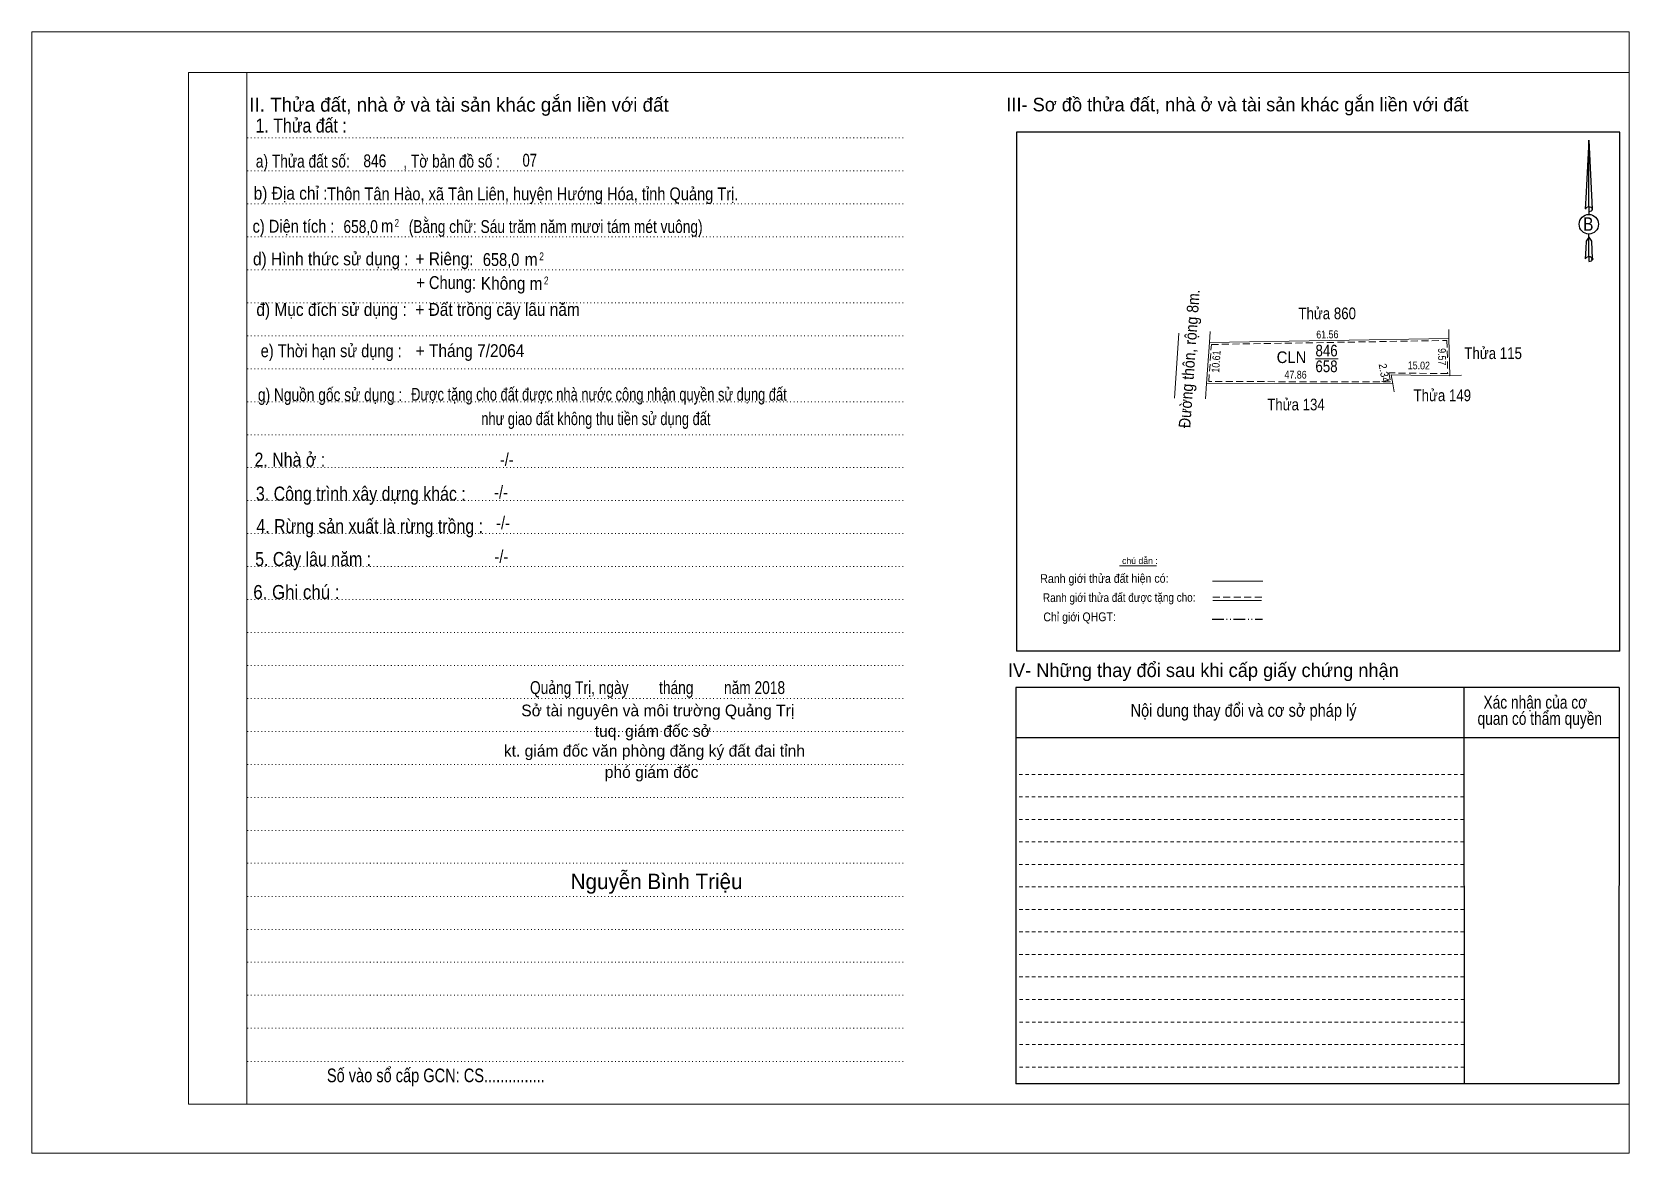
# Model space of a CAD drawing. Header units: metres. Extents: x 547898 to 549050, y 1838589 to 1839130.
# Drawn here: x 548639.4 to 549049.8, y 1838842.5 to 1839130.5 of the extents above; entities that cross this region are included whole.
import ezdxf
from ezdxf.enums import TextEntityAlignment as Align

# ---------------------------------------------------------------- set-up
doc = ezdxf.new("R2010")
doc.units = ezdxf.units.M
doc.header["$LTSCALE"] = 0.6
doc.header["$PDMODE"] = 32
doc.header["$PDSIZE"] = 0.3
for name, pattern in [('DASH_DOUBLE_DOT', [9.2, 5, -1.2, 0.3, -1.2, 0.3, -1.2]), ('DOTTED', [1.5, 0.3, -1.2]), ('MEDIUM_DASHED', [4.5, 3, -1.5]), ('SHORT_DASHED', [2.7, 1.5, -1.2])]:
    doc.linetypes.add(name, pattern=pattern)
for name, color, linetype, lineweight in [('1', 7, 'Continuous', 13), ('10', 7, 'Continuous', 13), ('18', 7, 'Continuous', 25), ('2', 7, 'Continuous', 13), ('28', 7, 'Continuous', 25), ('55', 7, 'Continuous', 13)]:
    doc.layers.add(name, color=color, linetype=linetype, lineweight=lineweight)

msp = doc.modelspace()

# ---------------------------------------------------------------- linework, layer by layer
at = {"layer": '1'}
for p, q in [((548679.6, 1839120.07), (549049.8, 1839120.07)), ((548679.6, 1839120.07), (548679.6, 1838855.07)), ((549049.8, 1839120.07), (549049.8, 1838852.83)), ((548679.6, 1838855.07), (549049.8, 1838855.07))]:
    msp.add_line(p, q, dxfattribs=at)
at = {"layer": '1', "linetype": 'DOTTED'}
for p, q in [((548694.6, 1839120.07), (548694.6, 1838855.07)), ((548694.6, 1839120.07), (548694.6, 1838855.07)), ((548694.76, 1839103.23), (548863.84, 1839103.23)), ((548694.76, 1839094.79), (548863.84, 1839094.79)), ((548694.76, 1839086.31), (548863.84, 1839086.31)), ((548694.76, 1839077.83), (548863.84, 1839077.83)), ((548694.76, 1839069.35), (548863.84, 1839069.35)), ((548694.76, 1839060.87), (548863.84, 1839060.87)), ((548694.76, 1839052.43), (548863.84, 1839052.43)), ((548694.76, 1839043.95), (548863.84, 1839043.95)), ((548694.76, 1839035.47), (548863.84, 1839035.47)), ((548694.76, 1839026.99), (548863.84, 1839026.99)), ((548694.76, 1839018.55), (548863.84, 1839018.55)), ((548694.76, 1839010.07), (548863.84, 1839010.07)), ((548694.76, 1839001.59), (548863.84, 1839001.59)), ((548694.76, 1838993.11), (548863.84, 1838993.11)), ((548694.76, 1838984.63), (548863.84, 1838984.63)), ((548694.76, 1838976.19), (548863.84, 1838976.19)), ((548694.76, 1838967.71), (548863.84, 1838967.71)), ((548694.76, 1838959.23), (548863.84, 1838959.23)), ((548694.76, 1838950.79), (548863.84, 1838950.79)), ((548694.76, 1838942.31), (548863.84, 1838942.31)), ((548694.76, 1838933.79), (548863.84, 1838933.79)), ((548694.76, 1838925.35), (548863.84, 1838925.35)), ((548694.76, 1838916.91), (548863.84, 1838916.91)), ((548694.76, 1838908.39), (548863.84, 1838908.39)), ((548694.76, 1838899.91), (548863.84, 1838899.91)), ((548694.76, 1838891.47), (548863.84, 1838891.47)), ((548694.76, 1838882.99), (548863.84, 1838882.99)), ((548694.76, 1838874.51), (548863.84, 1838874.51)), ((548694.76, 1838866.03), (548863.84, 1838866.03))]:
    msp.add_line(p, q, dxfattribs=at)
at = {"layer": '1'}
for points in [[(548639.4, 1838842.47), (549049.8, 1838842.47), (549049.8, 1839130.47), (548639.4, 1839130.47)], [(548694.6, 1839120.07), (549049.8, 1839120.07), (549049.8, 1838855.07), (548694.6, 1838855.07)]]:
    msp.add_lwpolyline(points, close=True, dxfattribs=at)
at = {"layer": '10'}
for p, q in [((548932.98, 1839036.37), (548934.14, 1839053.05)), ((548941.98, 1839050.71), (549003.53, 1839051.74)), ((548969.26, 1839046.5), (548975.05, 1839046.5)), ((548940.98, 1839036.2), (548941.25, 1839040.13)), ((548941.25, 1839040.13), (548989.11, 1839040.05)), ((548989.11, 1839040.05), (548989.47, 1839038.02)), ((549006.75, 1839042.29), (549003.72, 1839042.17))]:
    msp.add_line(p, q, dxfattribs=at)
for points in [[(548941.25, 1839040.13), (548941.98, 1839050.71), (548942.18, 1839053.56)], [(549003.49, 1839054.03), (549003.53, 1839051.74), (549003.72, 1839042.17)], [(549003.72, 1839042.17), (548988.7, 1839042.35), (548989.11, 1839040.05)]]:
    msp.add_lwpolyline(points, dxfattribs=at)
at = {"layer": '10', "linetype": 'MEDIUM_DASHED'}
msp.add_lwpolyline([(549003.01, 1839051.21), (549003.19, 1839042.7), (548988.07, 1839042.88), (548988.48, 1839040.58), (548941.81, 1839040.66), (548942.47, 1839050.19)], close=True, dxfattribs=at)
at = {"layer": '18'}
for p, q in [((549039.44, 1839102.67), (549040.36, 1839084.95)), ((549039.44, 1839102.67), (549040.36, 1839084.95)), ((549039.44, 1839102.67), (549040.36, 1839084.95)), ((549038.68, 1839087.75), (549038.52, 1839084.99)), ((549039.44, 1839085.55), (549039.44, 1839084.87)), ((549039.44, 1839084.87), (549039.44, 1839084.35)), ((549040.36, 1839084.95), (549040.36, 1839084.99)), ((549039.44, 1839084.35), (549039.44, 1839083.67)), ((549039.44, 1839084.35), (549039.44, 1839083.67)), ((549039.44, 1839084.35), (549039.44, 1839083.67)), ((549039.44, 1839077.75), (549039.44, 1839078.55)), ((549039.44, 1839077.75), (549039.44, 1839078.55)), ((549039.44, 1839077.75), (549039.44, 1839078.55)), ((549039.44, 1839077.75), (549040.12, 1839076.75)), ((549039.44, 1839077.75), (549040.12, 1839076.75)), ((549039.44, 1839077.75), (549040.12, 1839076.75)), ((549040.12, 1839076.75), (549040.36, 1839072.15)), ((549040.12, 1839076.75), (549040.36, 1839072.15)), ((549040.12, 1839076.75), (549040.36, 1839072.15)), ((549039.44, 1839072.75), (549039.44, 1839072.07)), ((549039.44, 1839072.07), (549039.44, 1839071.55))]:
    msp.add_line(p, q, dxfattribs=at)
for points in [[(549039.44, 1839085.55), (549039.44, 1839102.67), (549038.68, 1839087.75)], [(549039.44, 1839072.75), (549039.44, 1839077.75), (549038.76, 1839076.75), (549038.68, 1839074.87), (549038.52, 1839072.15)]]:
    msp.add_lwpolyline(points, dxfattribs=at)
for centre, start_param, end_param in [((549039.468, 1839084.9463), 1.57079633, 3.07445202), ((549039.468, 1839084.9463), 0.06714063, 1.57079633), ((549039.468, 1839084.9463), 4.71238898, 6.28318531), ((549039.468, 1839072.1054), 2.49106941, 3.07427841), ((549039.468, 1839072.1054), 1.57079633, 2.49106941), ((549039.468, 1839072.1054), 0.06714063, 1.57079633), ((549039.468, 1839072.1054), 4.71238898, 6.28318531)]:
    msp.add_ellipse(centre, major_axis=(0.907, 0), ratio=0.655448, start_param=start_param, end_param=end_param, dxfattribs=at)
msp.add_ellipse((549039.4671, 1839081.0695), major_axis=(0, 2.5159), ratio=0.983453, dxfattribs=at)
msp.add_point((549040.36, 1839072.15), dxfattribs=at)
at = {"layer": '2', "linetype": 'SHORT_DASHED'}
for p, q in [((549007.36, 1838933.99), (548892.2, 1838933.99)), ((549007.36, 1838928.19), (548892.2, 1838928.19)), ((549007.36, 1838922.39), (548892.2, 1838922.39)), ((549007.36, 1838916.63), (548892.2, 1838916.63)), ((549007.4, 1838910.83), (548892.2, 1838910.83)), ((549007.4, 1838905.07), (548892.2, 1838905.07)), ((549007.4, 1838899.27), (548892.2, 1838899.27)), ((549007.4, 1838893.47), (548892.2, 1838893.47)), ((549007.4, 1838887.71), (548892.2, 1838887.71)), ((549007.44, 1838881.91), (548892.2, 1838881.91)), ((549007.44, 1838876.11), (548892.2, 1838876.11)), ((549007.44, 1838870.35), (548892.2, 1838870.35)), ((549007.44, 1838864.55), (548892.2, 1838864.55))]:
    msp.add_line(p, q, dxfattribs=at)
at = {"layer": '28'}
for p, q in [((549047.4, 1838971.43), (548892.36, 1838971.43)), ((549007.36, 1838962.03), (549007.44, 1838860.27)), ((549047.24, 1838962.03), (549047.16, 1838860.27)), ((549047.24, 1838949.11), (548892.2, 1838949.11)), ((549047.16, 1838860.27), (548892.2, 1838860.27))]:
    msp.add_line(p, q, dxfattribs=at)
at = {"layer": '28', "linetype": 'SHORT_DASHED', "lineweight": 13}
msp.add_line((549007.36, 1838939.75), (548892.2, 1838939.75), dxfattribs=at)
at = {"layer": '28'}
for points in [[(549047.4, 1838971.43), (549047.4, 1839104.71), (548892.36, 1839104.71), (548892.36, 1838971.43)], [(549047.24, 1838962.03), (548892.2, 1838962.03), (548892.2, 1838860.27)]]:
    msp.add_lwpolyline(points, dxfattribs=at)
at = {"layer": '55'}
for p, q in [((548918.9, 1838993.35), (548928.4, 1838993.31)), ((548942.73, 1838989.36), (548955.73, 1838989.36)), ((548942.85, 1838984.4), (548955.33, 1838984.4)), ((548942.85, 1838984.4), (548955.33, 1838984.4))]:
    msp.add_line(p, q, dxfattribs=at)
at = {"layer": '55', "linetype": 'MEDIUM_DASHED'}
msp.add_line((548942.81, 1838985.28), (548955.61, 1838985.28), dxfattribs=at)
at = {"layer": '55', "linetype": 'DASH_DOUBLE_DOT', "lineweight": 25}
msp.add_line((548942.65, 1838979.64), (548955.65, 1838979.64), dxfattribs=at)

# ---------------------------------------------------------------- texts
at = {"layer": '10'}
for s, height, rotation, width, p in [('Đường thôn, rộng 8m.', 3, 86.04, 0.9, (548938.2691, 1839046.4414)), ('61.56', 2, 0.959, 0.85, (548972.2883, 1839051.7688)), ('10.61', 2, 86.053, 0.85, (548944.6571, 1839045.7362)), ('9.57', 2, 271.137, 0.85, (549000.7543, 1839046.9998)), ('47.86', 2, 359.904, 0.85, (548964.1033, 1839041.4251)), ('2.34', 2, 280.107, 0.95, (548985.886, 1839042.6805)), ('15.02', 2, 359.313, 0.85, (548995.773, 1839043.7951))]:
    msp.add_text(s, height=height, rotation=rotation, dxfattribs=dict(at, width=width)).set_placement(p, align=Align.CENTER)
for s, width, p in [('Thửa 860', 0.85, (548972.235, 1839056.67)), ('CLN', 0.95, (548963.06, 1839045.41)), ('846', 0.85, (548972.07, 1839047.12)), ('Thửa 115', 0.85, (549014.875, 1839046.44)), ('658', 0.85, (548972.055, 1839043.07)), ('Thửa 134', 0.85, (548964.215, 1839033.26)), ('Thửa 149', 0.85, (549001.81, 1839035.62))]:
    msp.add_text(s, height=3, dxfattribs=dict(at, width=width)).set_placement(p, align=Align.CENTER)
at = {"layer": '18'}
for s, height, p in [('II. Thửa đất, nhà ở và tài sản khác gắn liền với đất', 3.6, (548749.14, 1839109.99)), ('Sở tài nguyên và môi trường Quảng Trị', 3, (548800.22, 1838954.67)), ('tuq. giám đốc sở', 3, (548798.94, 1838949.39)), ('kt. giám đốc văn phòng đăng ký đất đai tỉnh', 3, (548799.35, 1838944.31)), ('phó giám đốc', 3, (548798.63, 1838938.83)), ('Nguyễn Bình Triệu', 3.96, (548799.91, 1838910.27))]:
    msp.add_text(s, height=height, dxfattribs=at).set_placement(p, align=Align.CENTER)
for s, height, width, p in [('1. Thửa đất :', 3.6, 0.85, (548708.57, 1839104.63)), ('a) Thửa đất số:              , Tờ bản đồ số : ', 3.3, 0.8, (548728.8, 1839095.63)), ('846', 3.3, 0.8, (548727.515, 1839095.71)), ('07', 3.3, 0.75, (548767.31, 1839095.87)), ('b) Địa chỉ : ', 3.3, 0.9, (548706.42, 1839087.39)), ('Thôn Tân Hào, xã Tân Liên, huyện Hướng Hóa, tỉnh Quảng Trị.', 3.3, 0.85, (548768.1, 1839087.23)), ('c) Diện tích :                                                   ', 3.3, 0.85, (548733.19, 1839078.91)), ('658,0', 3.3, 0.8, (548723.865, 1839078.83)), (' m', 3.3, 0.85, (548730.17, 1839078.99)), ('2', 2, 0.75, (548733.17, 1839080.43)), ('(Bằng chữ: Sáu trăm năm mươi tám mét vuông)', 3.3, 0.8, (548773.98, 1839078.83)), ('B', 3.456, 0.85, (549039.33, 1839079.39)), ('d) Hình thức sử dụng :', 3.3, 0.9, (548716.19, 1839070.51)), ('+ Riêng: ', 3.3, 0.9, (548745.97, 1839070.55)), ('658,0', 3.3, 0.85, (548759.955, 1839070.35)), (' m', 3.3, 0.9, (548767.13, 1839070.39)), ('2', 2, 0.8, (548770.36, 1839071.83)), ('       + Chung:', 3.3, 0.85, (548742.2, 1839064.43)), ('Không', 3.3, 0.9, (548760.48, 1839064.25)), (' m', 3.3, 0.9, (548768.37, 1839064.19)), ('2', 2, 0.8, (548771.56, 1839065.63)), ('đ) Mục đích sử dụng :', 3.3, 0.9, (548716.39, 1839057.51)), ('+ Đất trồng cây lâu năm', 3.3, 0.9, (548759.04, 1839057.53)), ('e) Thời hạn sử dụng :', 3.3, 0.85, (548716.31, 1839046.91)), ('+ Tháng 7/2064', 3.3, 0.9, (548751.97, 1839046.95)), ('Được tặng cho đất được nhà nước công nhận quyền sử dụng đất ', 3.3, 0.75, (548785.56, 1839035.74)), ('g) Nguồn gốc sử dụng :', 3.3, 0.8, (548716.02, 1839035.63)), ('như giao đất không thu tiền sử dụng đất', 3.3, 0.75, (548784.315, 1839029.47)), ('2. Nhà ở :', 3.6, 0.85, (548705.67, 1839018.79)), ('3. Công trình xây dựng khác :', 3.6, 0.85, (548723.92, 1839010.07)), ('4. Rừng sản xuất là rừng trồng :', 3.6, 0.85, (548726.19, 1839001.71)), ('5. Cây lâu năm :', 3.6, 0.85, (548711.66, 1838993.27)), ('6. Ghi chú :', 3.6, 0.9, (548707.35, 1838984.79)), ('Quảng Trị, ngày        tháng        năm 2018', 3.3, 0.8, (548800.16, 1838960.39)), ('Số vào sổ cấp GCN: CS...............', 3.5, 0.8, (548743.18, 1838860.67))]:
    msp.add_text(s, height=height, dxfattribs=dict(at, width=width)).set_placement(p, align=Align.CENTER)
at = {"layer": '28'}
for s, p in [('III- Sơ đồ thửa đất, nhà ở và tài sản khác gắn liền với đất', (548949.16, 1839110.07)), ('IV- Những thay đổi sau khi cấp giấy chứng nhận', (548940.41, 1838964.75))]:
    msp.add_text(s, height=3.5, dxfattribs=at).set_placement(p, align=Align.CENTER)
for s, width, p in [('-/-', 0.85, (548761.41, 1839018.99)), ('-/-', 0.85, (548759.93, 1839010.59)), ('-/-', 0.85, (548760.45, 1839002.71)), ('-/-', 0.85, (548760.03, 1838994.07)), ('Nội dung thay đổi và cơ sở pháp lý', 0.85, (548950.74, 1838954.55)), ('Xác nhận của cơ', 0.8, (549025.71, 1838956.63)), (' quan có thẩm quyền', 0.8, (549026.37, 1838952.47))]:
    msp.add_text(s, height=3.3, dxfattribs=dict(at, width=width)).set_placement(p, align=Align.CENTER)
at = {"layer": '55'}
msp.add_text('chú dẫn :', height=1.665, rotation=359.976, dxfattribs=at).set_placement((548924.1046, 1838993.7877), align=Align.CENTER)
for s, height, width, p in [('Ranh giới thửa đất hiện có:', 2.26, 0.9, (548914.9825, 1838988.9451)), ('Ranh giới thửa đất được tặng cho:', 2.24, 0.85, (548918.7925, 1838984.0535)), ('Chỉ giới QHGT:', 2.25, 0.9, (548908.6125, 1838979.0908))]:
    msp.add_text(s, height=height, rotation=0.127, dxfattribs=dict(at, width=width)).set_placement(p, align=Align.CENTER)

doc.saveas('drawing.dxf')
